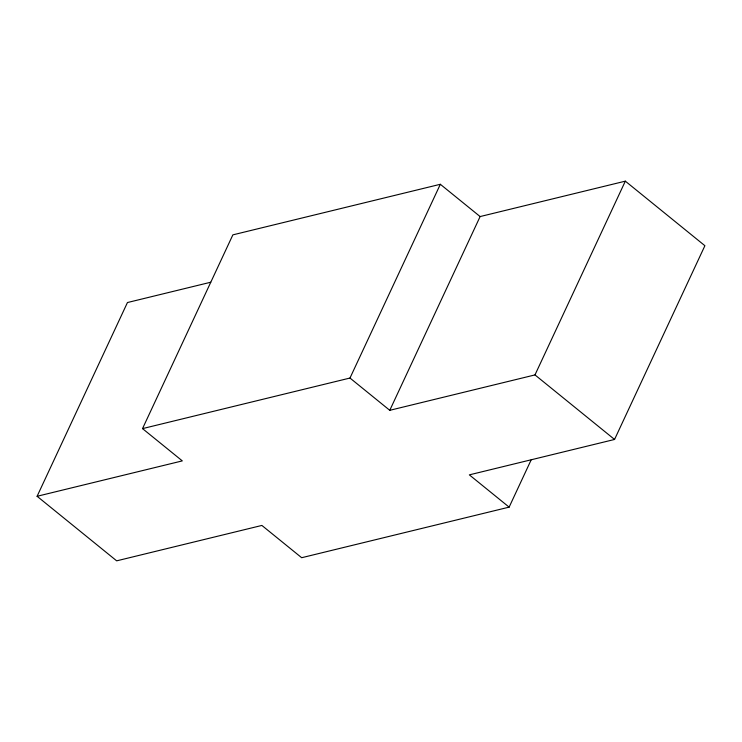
<?xml version="1.0" encoding="UTF-8"?>
<svg xmlns="http://www.w3.org/2000/svg" width="742" height="742" viewBox="0 0 742 742"><rect width="100%" height="100%" fill="white"/><g stroke="black" fill="none" stroke-linecap="round" stroke-linejoin="round"><path stroke-width="1.11" d="M531.105 460.012L509.133 507.138L301.669 557.715L261.88 525.438L116.67 560.841L37.1 496.287L127.448 302.541L210.747 282.229M37.1 496.287L182.309 460.893L142.52 428.616L232.867 234.862L440.331 184.285L480.12 216.562L625.33 181.159L704.9 245.713L614.552 439.459L469.343 474.861L509.133 507.138M142.52 428.616L349.983 378.04L440.331 184.285M349.983 378.04L389.773 410.317L480.12 216.562M389.773 410.317L534.982 374.914L625.33 181.159M534.982 374.914L614.552 439.459"/></g></svg>
